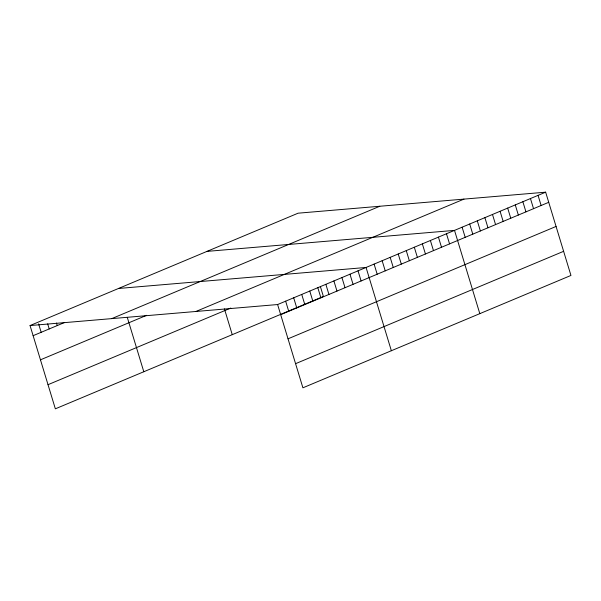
<?xml version="1.0" encoding="UTF-8"?>
<svg xmlns="http://www.w3.org/2000/svg" width="601" height="601" viewBox="0 0 601 601"><rect width="100%" height="100%" fill="white"/><g stroke="black" fill="none" stroke-linecap="round" stroke-linejoin="round"><path stroke-width="0.9" d="M30.05 325.554L298.096 213.19L545.648 192.177L570.95 275.446L302.904 387.81L277.609 304.542L30.05 325.554L55.352 408.823L323.391 296.458L320.401 286.624M33.13 335.681L64.487 322.534M111.741 318.62L379.787 206.256M40.462 359.819L146.606 315.322M195.911 311.476L463.957 199.111M48.02 384.685L230.829 308.05M277.609 304.542L545.648 192.177M280.69 314.676L548.728 202.312M288.022 338.814L556.06 226.449M295.572 363.68L563.618 251.316M206.954 251.391L454.514 230.386L479.816 313.654M118.502 288.472L366.062 267.468L391.364 350.736M538.053 195.363L541.133 205.497M530.465 198.548L533.538 208.675M522.87 201.733L525.943 211.86M515.275 204.911L518.347 215.045M507.68 208.096L510.76 218.231M500.085 211.282L503.165 221.416M492.489 214.467L495.57 224.594M484.894 217.652L487.974 227.779M477.299 220.83L480.379 230.964M469.704 224.015L472.784 234.15M462.109 227.201L465.189 237.327M446.475 233.751L449.556 243.886M438.437 237.125L441.51 247.259M430.391 240.498L433.471 250.625M422.353 243.871L425.433 253.998M414.307 247.236L417.387 257.371M406.268 250.609L409.349 260.744M398.23 253.983L401.303 264.109M390.184 257.348L393.264 267.483M382.146 260.721L385.226 270.856M374.107 264.094L377.18 274.221M358.023 270.833L361.096 280.967M349.977 274.206L353.057 284.341M341.939 277.579L345.019 287.706M333.901 280.945L336.973 291.079M325.855 284.318L328.935 294.452M317.816 287.691L320.896 297.818M309.77 291.064L312.851 301.191M301.732 294.43L304.812 304.564M293.694 297.803L296.766 307.937M285.648 301.176L288.728 311.303M224.421 308.869L232.256 334.659M127.284 317.373L143.804 371.741M56.479 323.037L57.253 325.569M47.674 323.871L49.214 328.942M38.607 323.871L41.168 332.308"/></g></svg>
